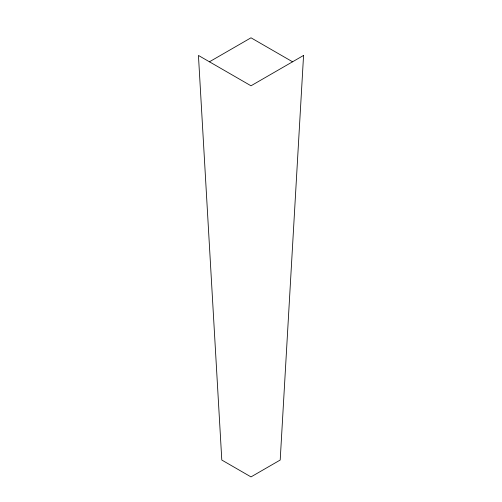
<?xml version="1.0" encoding="UTF-8"?>
<svg xmlns="http://www.w3.org/2000/svg" width="502" height="502" viewBox="0 0 502 502"><rect width="100%" height="100%" fill="white"/><g stroke="black" fill="none" stroke-linecap="round" stroke-linejoin="round"><path stroke-width="0.75" d="M209.365 61.84L251 37.807L292.635 61.84M303.559 55.446L280.198 460.039L251 476.9L221.802 460.039L198.441 55.446L251 85.792L303.559 55.446"/></g></svg>
